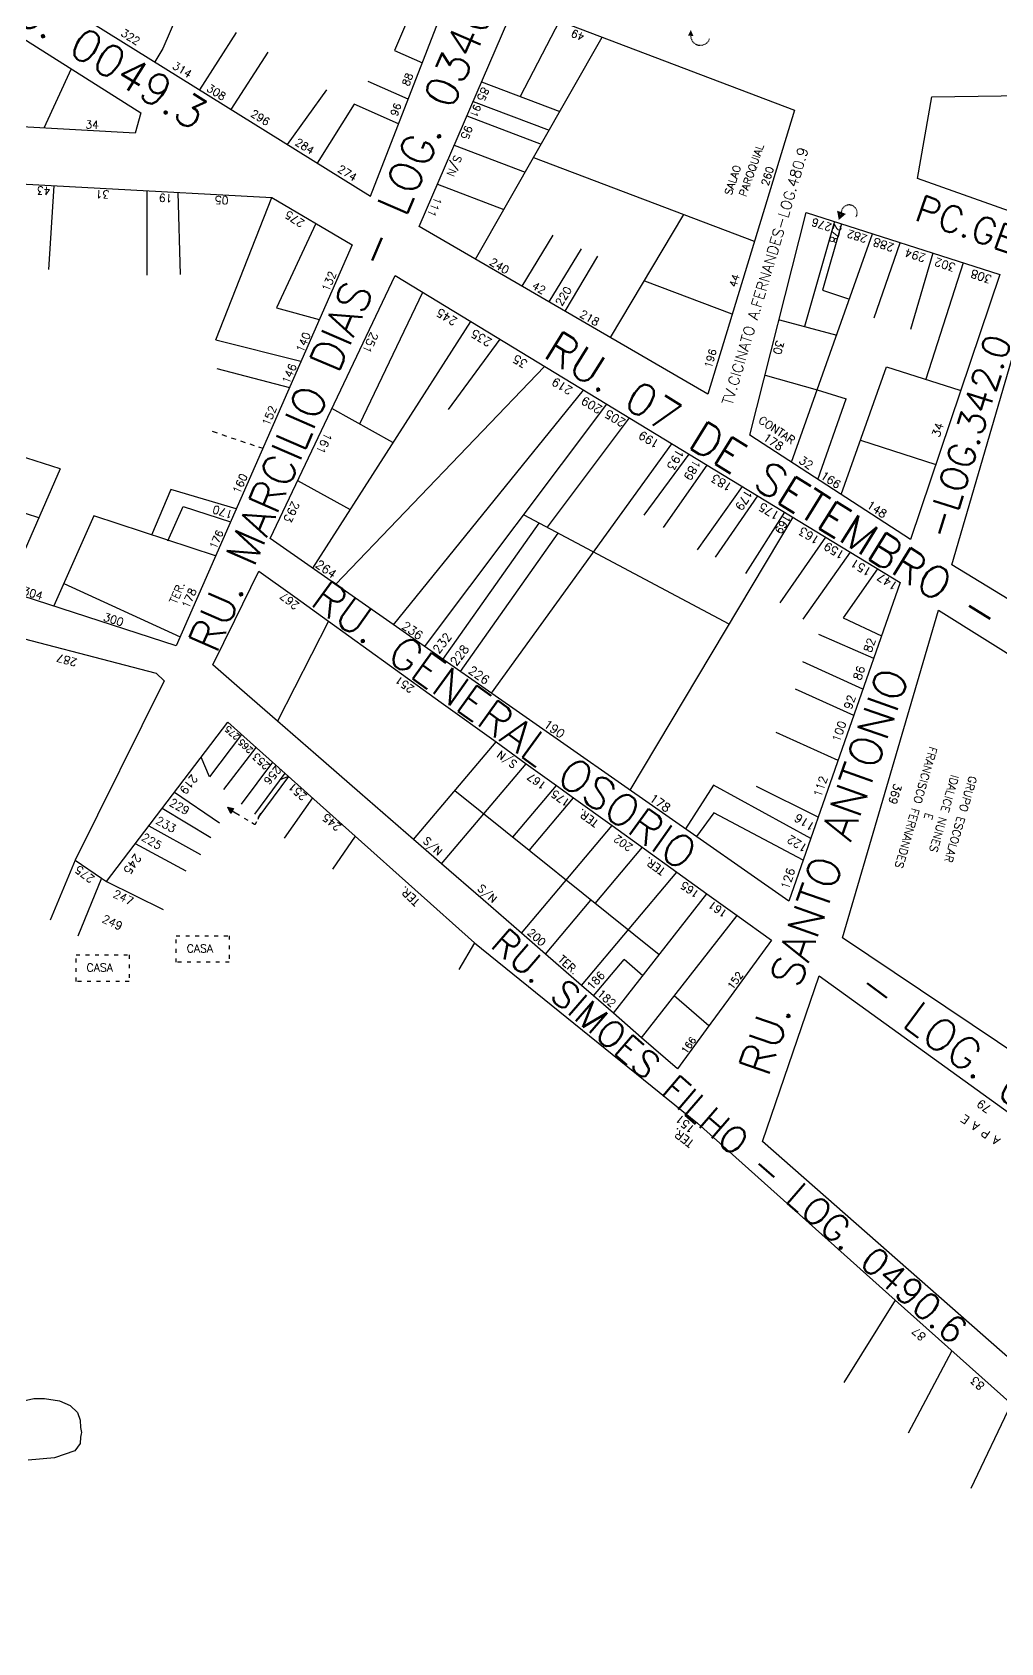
# Model space of a CAD drawing. Extents: x 714896 to 749292, y 8417558 to 8447149.
# Drawn here: x 739277.6 to 739460.3, y 8425703.9 to 8426007.8 of the extents above; entities that cross this region are included whole.
import ezdxf

# ---------------------------------------------------------------- set-up
doc = ezdxf.new("R2010")
doc.units = 0
doc.header["$MEASUREMENT"] = 0
doc.linetypes.add('ACAD_ISO03W100', pattern=[30, 12, -18])
for name, color, linetype in [('LOTE', 7, 'CONTINUOUS'), ('NUM-PORTA', 7, 'CONTINUOUS'), ('QUADRA', 6, 'CONTINUOUS'), ('REFERENCIA', 7, 'CONTINUOUS'), ('TEXTO', 7, 'CONTINUOUS'), ('TEXTODERUA', 3, 'CONTINUOUS')]:
    doc.layers.add(name, color=color, linetype=linetype)
doc.styles.add('ROMANS', font='ROMANS.SHX', dxfattribs={"height": 1.5})

msp = doc.modelspace()

# ---------------------------------------------------------------- hatches: boundary and pattern name
at = {"layer": 'LOTE'}
msp.add_hatch(color=7, dxfattribs=at).paths.add_polyline_path([(739315.5, 8425861.3), (739314.43, 8425861.55), (739315.03, 8425860.36), (739315.28, 8425860.85)])

# ---------------------------------------------------------------- linework, layer by layer
at = {"layer": 'LOTE', "color": 7}
for p, q in [((739314.93, 8426034.36, 515.49), (739302.22, 8426004.72, 516.05)), ((739352.51, 8426019.69, 515.49), (739345.88, 8426004.34, 516.51)), ((739377.06, 8426009.9, 520.74), (739369.61, 8425995.63, 519.78)), ((739316.06, 8426007.7, 516.13), (739309.11, 8425996.9, 516.04)), ((739361.21, 8425964.96, 514.7), (739385.07, 8426006.86, 520.75)), ((739302.22, 8426004.72, 516.05), (739300.66, 8426002.16, 516.04)), ((739322, 8426004.01, 516.13), (739315.05, 8425993.21, 516.04)), ((739345.88, 8426004.34, 516.51), (739351.16, 8426002, 516.96)), ((739284.89, 8426000.86, 518.04), (739279.77, 8425989.68, 516.06)), ((739348.49, 8425995.12, 516.96), (739340.95, 8425998.48, 516.45)), ((739362.31, 8425998.4, 520.39), (739377.07, 8425992.8, 519.93)), ((739333.07, 8425996.88, 516.28), (739325.64, 8425986.62, 516.04)), ((739360.73, 8425994.73, 520.39), (739375.06, 8425989.29, 519.94)), ((739338.27, 8425994.2, 516.33), (739331.32, 8425983.08, 516.04)), ((739346.67, 8425990.46, 516.96), (739338.27, 8425994.2, 516.39)), ((739359.54, 8425991.97, 520.39), (739373.56, 8425986.65, 519.95)), ((739357.17, 8425986.46, 520.39), (739370.56, 8425981.38, 519.97)), ((739372.14, 8425984.16), (739413.76, 8425968.37)), ((739280.68, 8425963.01, 516.09), (739281.69, 8425978.79, 515.26)), ((739299.21, 8425961.97, 516.63), (739299.26, 8425977.84, 515.26)), ((739305.55, 8425962.09, 516.86), (739305.08, 8425977.52, 515.26)), ((739312.2, 8425949.77, 517.13), (739322.77, 8425976.56, 517.62)), ((739354, 8425979.12, 520.39), (739366.56, 8425974.35, 520)), ((739386.69, 8425950.16, 514.7), (739400.52, 8425973.39, 521.98)), ((739331.05, 8425971.67, 519.98), (739323.67, 8425955.79, 517.73)), ((739428.94, 8425972.04, 521.39), (739423.25, 8425952.27, 524.96)), ((739430.27, 8425971.61, 521.39), (739426.68, 8425959.12, 521.39)), ((739369.97, 8425959.87, 514.7), (739375.85, 8425969.5, 517.86)), ((739420.79, 8425926.67, 526.37), (739436.11, 8425969.74, 521.39)), ((739436.4, 8425953.89, 522.97), (739441.33, 8425968.06, 521.39)), ((739375.12, 8425956.88, 514.7), (739381.16, 8425966.9, 517.88)), ((739378.08, 8425955.16, 514.7), (739384.27, 8425965.54, 517.95)), ((739447.45, 8425966.09, 521.39), (739443.26, 8425951.69, 522.33)), ((739453.22, 8425964.24, 521.39), (739446.13, 8425942.3, 521.66)), ((739351.22, 8425958.69, 517.32), (739339.32, 8425933.86, 515.02)), ((739393.07, 8425960.88), (739409.53, 8425954.64)), ((739426.68, 8425959.12, 521.39), (739431.73, 8425957.41, 520.26)), ((739323.67, 8425955.79, 517.73), (739331.7, 8425953.59, 518.44)), ((739360.25, 8425953.2, 517.32), (739330.41, 8425906.65, 514.56)), ((739418.55, 8425953.51, 526.37), (739429.36, 8425950.65, 523.99)), ((739312.2, 8425949.77, 517.12), (739328.26, 8425945.73, 518.44)), ((739365.76, 8425949.86, 517.32), (739356.05, 8425936.61, 515.83)), ((739312.39, 8425944.32, 517.09), (739326.1, 8425940.76, 518.44)), ((739374.18, 8425944.74, 517.32), (739334.76, 8425903.61, 514.56)), ((739415.87, 8425943.09, 526.37), (739425.63, 8425940.32, 524.58)), ((739430.21, 8425920.53, 526.37), (739438.71, 8425944.67, 519.39)), ((739345.72, 8425895.95, 514.56), (739381.57, 8425940.25, 517.32)), ((739425.63, 8425940.32, 524.58), (739431.1, 8425938.63, 523.95)), ((739345.62, 8425930.37, 515.58), (739334.1, 8425936.76, 514.56)), ((739351.59, 8425891.85, 514.56), (739385.94, 8425937.6, 517.32)), ((739425.8, 8425923.41, 526.37), (739431.1, 8425938.63, 524.67)), ((739390.17, 8425935.02, 517.32), (739374.74, 8425914.38, 515.46)), ((739364.18, 8425883.06, 514.56), (739398.25, 8425930.12, 517.32)), ((739401.46, 8425928.17, 517.32), (739392.97, 8425916.65, 516.32)), ((739282.83, 8425925.38), (739272.83, 8425902.42)), ((739404.82, 8425926.12, 517.32), (739396.57, 8425914.34, 516.33)), ((739327.63, 8425923.19, 514.56), (739337.52, 8425917.75, 514.95)), ((739411.52, 8425922.05, 517.32), (739403.03, 8425910.13, 516.34)), ((739303.73, 8425921.48, 516.67), (739300.03, 8425912.87, 516.23)), ((739316.05, 8425917.87, 518.44), (739303.73, 8425921.48, 516.67)), ((739414.4, 8425920.31, 517.32), (739406.4, 8425908.72, 516.37)), ((739289.19, 8425916.51, 515.65), (739281.62, 8425899.57, 512.72)), ((739312.15, 8425908.96, 518.44), (739289.19, 8425916.51, 515.65)), ((739303.16, 8425911.84, 516.51), (739306.04, 8425918.27, 516.85)), ((739306.04, 8425918.27, 516.85), (739314.97, 8425915.39, 518.44)), ((739370.28, 8425916.75, 515.78), (739409.01, 8425896.18, 516.06)), ((739421.05, 8425916.26, 517.32), (739390.31, 8425864.81, 514.56)), ((739419.51, 8425917.2, 517.32), (739412.16, 8425905.66, 516.39)), ((739355.04, 8425889.43, 514.56), (739373.22, 8425915.18, 516.12)), ((739358.33, 8425887.14, 514.56), (739376.79, 8425913.29, 516.14)), ((739427.2, 8425912.52, 517.32), (739418.59, 8425900.12, 516.34)), ((739431.85, 8425909.7, 517.32), (739422.95, 8425897.06, 516.32)), ((739437.06, 8425906.53, 517.32), (739430.57, 8425897.29, 516.41)), ((739283.49, 8425903.77, 513.99), (739305.47, 8425893.71, 518.44)), ((739430.57, 8425897.29, 516.41), (739437.8, 8425893.88, 516.2)), ((739436.32, 8425889.65, 516.2), (739425.98, 8425894.13, 516.29)), ((739434.3, 8425883.85, 516.2), (739422.98, 8425889.01, 516.15)), ((739432.55, 8425878.84, 516.2), (739421.58, 8425883.84, 516.05)), ((739317.04, 8425875.27, -0.14), (739310.99, 8425867.27, -0.27)), ((739429.59, 8425870.38, 516.2), (739417.9, 8425875.67, 515.88)), ((739310.99, 8425867.27, -0.27), (739309.43, 8425870.99, -0.14)), ((739319.77, 8425872.83, -0.14), (739313.62, 8425864.91, -0.31)), ((739322.86, 8425870.07, -0.14), (739317, 8425862.14, -0.33)), ((739325.2, 8425867.97, -0.14), (739319.51, 8425860.26, -0.34)), ((739325.88, 8425867.36, -0.14), (739324.25, 8425866.75, -0.28)), ((739304.42, 8425864.43, -0.14), (739312.9, 8425858.62, -0.24)), ((739406.12, 8425865.74, 515.32), (739400.81, 8425857.47, 514.56)), ((739424.45, 8425855.66, 516.2), (739406.12, 8425865.74, 515.32)), ((739425.86, 8425859.68, 516.2), (739414.19, 8425865.47, 515.61)), ((739302.08, 8425861.36, -0.14), (739311.26, 8425855.83, -0.23)), ((739314.43, 8425861.55, -0.28), (739315.5, 8425861.3, -0.29)), ((739315.03, 8425860.36, -0.27), (739314.43, 8425861.55, -0.28)), ((739315.28, 8425860.85, -0.28), (739315.03, 8425860.36, -0.27)), ((739315.5, 8425861.3, -0.29), (739315.28, 8425860.85, -0.28)), ((739330.42, 8425863.31, -0.14), (739325.11, 8425855.71, -0.35)), ((739299.55, 8425858.05, -0.14), (739309.29, 8425852.63, -0.21)), ((739319.59, 8425858.28, -0.31), (739319.51, 8425858.33, -0.31)), ((739319.63, 8425858.35, -0.31), (739319.59, 8425858.28, -0.31)), ((739406.13, 8425860.48, 515.1), (739402.88, 8425856.03, 514.56)), ((739423.02, 8425851.55, 516.2), (739406.13, 8425860.48, 515.1)), ((739338.46, 8425856.12, -0.14), (739334.18, 8425849.88, -0.37)), ((739297, 8425854.7, -0.14), (739306.56, 8425849.58, -0.2)), ((739285.66, 8425851.56, -0.19), (739280.91, 8425840.28, -0.19)), ((739290.62, 8425848.19, -0.14), (739286.14, 8425837.23, -0.19)), ((739291.55, 8425847.56, -0.14), (739302.23, 8425842.29, -0.19)), ((739361.03, 8425835.96, -0.45), (739358.03, 8425830.93, -0.36)), ((739440.36, 8425768.54, -11.01), (739430.66, 8425753.06, -4.95)), ((739451.07, 8425758.98, -11.38), (739442.82, 8425743.46, -4.67)), ((739462.24, 8425749.03, -11.71), (739454.62, 8425733.04, -4.4))]:
    msp.add_line(p, q, dxfattribs=at)
at = {"layer": 'LOTE', "color": 7, "ltscale": 0.1}
for p, q in [((739311.52, 8425932.52, 517.21), (739312.42, 8425932.21, 517.27)), ((739313.32, 8425931.89, 517.35), (739314.22, 8425931.59, 517.42)), ((739315.11, 8425931.28, 517.51), (739315.99, 8425930.98, 517.6)), ((739316.87, 8425930.68, 517.7), (739317.73, 8425930.39, 517.82)), ((739318.59, 8425930.1, 517.95), (739319.43, 8425929.82, 518.09)), ((739320.25, 8425929.55, 518.25), (739321.06, 8425929.29, 518.44)), ((739325.88, 8425867.36, -0.14), (739320.11, 8425859.59, -0.58)), ((739316.69, 8425860.01, -0.29), (739315.28, 8425860.85, -0.28)), ((739318.27, 8425859.07, -0.3), (739317.62, 8425859.45, -0.29)), ((739319.51, 8425858.33, -0.31), (739318.99, 8425858.64, -0.3)), ((739319.85, 8425858.78, -0.32), (739319.63, 8425858.35, -0.31)), ((739320.34, 8425859.73, -0.35), (739320.1, 8425859.26, -0.33)), ((739320.28, 8425859.75, -0.51), (739320.67, 8425860.36, -0.44)), ((739320.68, 8425860.36, -0.39), (739320.53, 8425860.09, -0.37))]:
    msp.add_line(p, q, dxfattribs=at)
at = {"layer": 'LOTE', "ltscale": 0.1}
msp.add_lwpolyline([(739401.78, 8426007.09, 1.03, 0, 0), (739401.82, 8426008.19, 0, 0, 0)], format="xyseb", dxfattribs=at)
at = {"layer": 'LOTE', "color": 7, "const_width": 0.488}
msp.add_lwpolyline([(739429.73, 8425973.72), (739429.9, 8425972.81), (739430.6, 8425973.41)], close=True, dxfattribs=at)
at = {"layer": 'LOTE', "color": 7, "linetype": 'ACAD_ISO03W100', "ltscale": 0.002, "flags": 128}
msp.add_lwpolyline([(739433.03, 8425972.97), (739433.13, 8425973.21), (739433.21, 8425973.63), (739433.19, 8425973.92), (739433.1, 8425974.24), (739432.93, 8425974.56), (739432.74, 8425974.77), (739432.49, 8425974.97), (739432.17, 8425975.12), (739431.8, 8425975.19), (739431.46, 8425975.17), (739431.16, 8425975.09), (739430.92, 8425974.97), (739430.64, 8425974.75), (739430.44, 8425974.5), (739430.28, 8425974.18), (739430.21, 8425973.88), (739430.2, 8425973.55)], dxfattribs=at)
at = {"layer": 'LOTE', "color": 7, "linetype": 'CONTINUOUS', "flags": 128}
for points in [[(739438.71, 8425944.67), (739452.6, 8425940.23)], [(739433.83, 8425930.79), (739448.04, 8425926.25)], [(739282.83, 8425925.38), (739274.98, 8425927.93)], [(739278.82, 8425916.17), (739271.85, 8425918.43)], [(739333.46, 8425896.66), (739323.83, 8425877.79)]]:
    msp.add_lwpolyline(points, dxfattribs=at)
at = {"layer": 'LOTE', "color": 7, "linetype": 'CONTINUOUS', "elevation": 512.94, "flags": 128}
for points in [[(739349.5, 8425855.5), (739365.1, 8425873.87)], [(739354.78, 8425850.9), (739370.77, 8425869.78)], [(739395.85, 8425833.72), (739357.28, 8425864.66)], [(739368.21, 8425855.89), (739376.45, 8425865.69)], [(739371.33, 8425853.39), (739379.7, 8425863.35)], [(739369.88, 8425837.79), (739387, 8425858.09)], [(739383.77, 8425843.41), (739392.68, 8425854)], [(739381.2, 8425827.95), (739399.17, 8425849.32)], [(739374.4, 8425833.84), (739382.98, 8425844.05)], [(739387.23, 8425822.69), (739404.85, 8425845.23)], [(739392.5, 8425818.09), (739410.54, 8425841.13)], [(739383.46, 8425825.97), (739389.25, 8425832.86)], [(739392.77, 8425829.77), (739389.25, 8425832.86)], [(739405.23, 8425820.31), (739398.69, 8425825.99)]]:
    msp.add_lwpolyline(points, dxfattribs=at)
at = {"layer": 'LOTE', "color": 7, "linetype": 'ACAD_ISO03W100', "ltscale": 0.06}
for points in [[(739304.71, 8425837.31), (739314.71, 8425837.31), (739314.71, 8425832.31), (739304.71, 8425832.31), (739304.71, 8425837.31)], [(739285.82, 8425833.7), (739295.82, 8425833.7), (739295.82, 8425828.7), (739285.82, 8425828.7), (739285.82, 8425833.7)]]:
    msp.add_lwpolyline(points, dxfattribs=at)
at = {"layer": 'LOTE', "linetype": 'ACAD_ISO03W100', "ltscale": 0.002}
msp.add_arc((739403.63, 8426007.15), 1.85, 176.4796, 339.3498, dxfattribs=at)
at = {"layer": 'QUADRA', "color": 6, "linetype": 'CONTINUOUS'}
msp.add_lwpolyline([(739357.3, 8426017.82), (739191.22, 8426082.59), (739183.49, 8426075.09), (739341.38, 8425976.82), (739357.3, 8426017.82)], close=True, dxfattribs=at)
msp.add_lwpolyline([(739008.07, 8425573.68), (738677.73, 8425966.82), (738677.76, 8425966.88), (738730.53, 8426075.86), (738837.22, 8426037.83), (738836.72, 8426035.89), (738916.99, 8426012.66), (739062.85, 8425963.45), (739091.37, 8425953.83), (739262.38, 8425896.9), (739267.08, 8425895.67), (739300.95, 8425886.84), (739302.42, 8425885.43), (739285.66, 8425851.56), (739290.62, 8425848.19), (739291.55, 8425847.56), (739314.45, 8425877.58), (739338.46, 8425856.12), (739361.03, 8425835.96), (739403.08, 8425801.97), (739440.36, 8425768.54), (739503.44, 8425712.31), (739532, 8425700.01)], dxfattribs=at)
at = {"layer": 'QUADRA', "color": 6}
for points in [[(739197.15, 8426056.41), (739298.02, 8425992.54), (739297, 8425988.72), (739157.36, 8425996.52), (739197.15, 8426056.41)], [(739368.65, 8426013.09), (739421.37, 8425993.08), (739405.03, 8425939.5), (739350.55, 8425971.13), (739368.65, 8426013.09)], [(739447.27, 8425995.59), (739469.09, 8425995.92), (739463.89, 8425973.31), (739444.56, 8425980.17), (739447.27, 8425995.59)], [(739160.77, 8425985.4), (739322.77, 8425976.56), (739337.89, 8425967.64), (739304.72, 8425891.99), (739157.4, 8425939.8), (739160.77, 8425985.4)], [(739423.57, 8425973.76), (739460.12, 8425962.05), (739443.25, 8425912.05), (739412.97, 8425931.76), (739423.57, 8425973.76)], [(739346.05, 8425961.88), (739441.32, 8425903.95), (739420.32, 8425843.83), (739322.42, 8425912.23), (739346.05, 8425961.88)], [(739466.15, 8425958.97), (739581.9, 8425918.77), (739556.51, 8425843), (739451.06, 8425907.32), (739466.15, 8425958.97)], [(739448.53, 8425898.72), (739507.74, 8425861.72), (739474.37, 8425807.45), (739430.41, 8425836.93), (739448.53, 8425898.72)], [(739426.06, 8425829.76), (739490.65, 8425783.17), (739470.42, 8425750.11), (739415.34, 8425798.51), (739426.06, 8425829.76)]]:
    msp.add_lwpolyline(points, close=True, dxfattribs=at)
at = {"layer": 'QUADRA', "color": 6, "linetype": 'CONTINUOUS', "elevation": 512.94}
msp.add_lwpolyline([(739404.74, 8425819.63), (739399.31, 8425812.2), (739392.5, 8425818.09), (739387.23, 8425822.69), (739383.46, 8425825.97), (739381.2, 8425827.95), (739374.4, 8425833.84), (739369.88, 8425837.79), (739362.63, 8425844.09), (739354.78, 8425850.9), (739349.5, 8425855.5), (739339.39, 8425864.29), (739331.08, 8425871.51), (739323.83, 8425877.79), (739316.67, 8425884.05), (739311.62, 8425888.43), (739315.77, 8425896.84), (739320.34, 8425906.12), (739327.11, 8425901.24), (739333.46, 8425896.66), (739344.98, 8425888.36), (739354.71, 8425881.35), (739365.1, 8425873.87), (739370.78, 8425869.77), (739376.45, 8425865.69), (739379.7, 8425863.35), (739387, 8425858.09), (739399.17, 8425849.32), (739404.86, 8425845.22), (739410.54, 8425841.13), (739417.02, 8425836.46), (739412.94, 8425830.87), (739408.9, 8425825.34), (739404.74, 8425819.63)], close=True, dxfattribs=at)
at = {"layer": 'REFERENCIA', "linetype": 'CONTINUOUS', "elevation": 505.88}
msp.add_lwpolyline([(739274.54, 8425749.29), (739277.84, 8425750.04), (739279.89, 8425750.03), (739282.72, 8425749.58), (739284.72, 8425748.7), (739286.09, 8425747.39), (739286.61, 8425745.92), (739286.69, 8425744.52), (739286.83, 8425743.6), (739286.77, 8425743.34), (739286.73, 8425743.04), (739286.69, 8425742.7), (739286.69, 8425742.7), (739286.62, 8425741.56), (739285.57, 8425740.14), (739281.74, 8425738.81), (739276.78, 8425738.41)], dxfattribs=at)

# ---------------------------------------------------------------- texts
at = {"layer": 'NUM-PORTA', "color": 7, "style": 'ROMANS'}
for s, height, rotation, p in [('322', 1.465, 327.9875, (739294.13, 8426007.25)), ('49', 1.452, 158.2937, (739381.91, 8426007.45)), ('314', 1.464, 327.9587, (739303.87, 8426001.07)), ('308', 1.464, 327.9247, (739310.32, 8425996.82)), ('88', 1.408, 69.1325, (739348.6, 8425997.48)), ('85', 1.5, 245.6339, (739362.47, 8425997.57)), ('296', 1.463, 327.9386, (739318.61, 8425992.03)), ('96', 1.408, 69.1325, (739346.4, 8425991.81)), ('91', 1.4, 247.2113, (739361, 8425994.29)), ('34', 1.466, 357.3551, (739287.57, 8425989.66)), ('95', 1.5, 247.2812, (739359.33, 8425990.33)), ('284', 1.463, 327.8956, (739326.98, 8425986.64)), ('274', 1.46, 327.6954, (739335.03, 8425981.59)), ('S/N', 1.5, 247.2812, (739357.28, 8425984.74)), ('260', 1.415, 72.7423, (739416.42, 8425978.69)), ('43', 1.5, 177.0938, (739281.06, 8425978.56)), ('31', 1.5, 177.2977, (739292.14, 8425977.89)), ('19', 1.5, 177.4352, (739304.05, 8425977.18)), ('05', 1.5, 178.3609, (739314.61, 8425976.8)), ('275', 1.5, 146.8466, (739329.09, 8425972.09)), ('111', 1.5, 247.2812, (739353.52, 8425976.88)), ('276', 1.5, 161.9317, (739428.57, 8425971.57)), ('278', 1.4, 252.9966, (739428.96, 8425971.68)), ('282', 1.5, 162.0191, (739435.26, 8425969.39)), ('288', 1.551, 162.0375, (739440.32, 8425967.78)), ('240', 1.488, 328.9553, (739363.69, 8425964.03)), ('294', 1.551, 162.0166, (739446.29, 8425965.81)), ('302', 1.551, 161.9688, (739451.9, 8425964.03)), ('132', 1.5, 67.0692, (739333.5, 8425958.72)), ('44', 1.416, 72.7736, (739410.36, 8425959.53)), ('308', 1.551, 161.3029, (739458.73, 8425961.77)), ('42', 1.487, 329.4008, (739371.68, 8425959.54)), ('220', 1.487, 58.3451, (739377.42, 8425955.97)), ('245', 1.585, 148.3313, (739357.92, 8425953.65)), ('218', 1.488, 329.457, (739380.7, 8425954.2)), ('140', 1.5, 67.0989, (739328.66, 8425947.23)), ('251', 1.58, 244.7956, (739341.5, 8425951.38)), ('235', 1.585, 148.3313, (739364.45, 8425949.68)), ('30', 1.547, 255.1409, (739417.98, 8425949.78)), ('35', 1.585, 148.5115, (739371.17, 8425945.62)), ('196', 1.422, 73.7351, (739405.69, 8425944.27)), ('146', 1.5, 66.8625, (739325.98, 8425941.29)), ('219', 1.585, 148.5727, (739379.69, 8425940.6)), ('152', 1.5, 66.5546, (739322.21, 8425933.36)), ('209', 1.585, 148.5599, (739385.25, 8425937.04)), ('205', 1.585, 148.593, (739389.69, 8425934.54)), ('34', 1.552, 71.4143, (739448.71, 8425931.25)), ('161', 1.582, 245.0642, (739332.8, 8425932.4)), ('199', 1.585, 148.5821, (739396.07, 8425930.52)), ('178', 1.545, 326.5315, (739415.3, 8425930.93)), ('193', 1.585, 239.9726, (739399.26, 8425929.32)), ('32', 1.544, 326.7459, (739422.05, 8425926.65)), ('189', 1.585, 239.9641, (739402.42, 8425927.33)), ('166', 1.544, 326.8066, (739426.13, 8425923.75)), ('160', 1.5, 66.5863, (739316.7, 8425920.55)), ('183', 1.585, 148.4343, (739409.79, 8425922.37)), ('293', 1.582, 245.0642, (739326.64, 8425919.46)), ('179', 1.585, 239.3203, (739412.18, 8425921.66)), ('175', 1.584, 148.6889, (739418.74, 8425917)), ('148', 1.544, 326.7631, (739434.83, 8425918.2)), ('170', 1.516, 162.6056, (739315.59, 8425917.4)), ('169', 1.479, 238.2273, (739419.56, 8425916.95)), ('176', 1.4, 66.4715, (739312.24, 8425910.15)), ('163', 1.584, 148.6648, (739426.32, 8425912.4)), ('159', 1.584, 148.635, (739431.01, 8425909.58)), ('264', 1.621, 324.777, (739330.82, 8425907.03)), ('151', 1.582, 148.4856, (739436.1, 8425906.39)), ('147', 1.566, 146.8411, (739441.03, 8425903.69)), ('304', 1.5, 342.1158, (739275.6, 8425901.79)), ('178', 1.5, 66.5511, (739307.09, 8425898.94)), ('267', 1.5, 140.7744, (739328.08, 8425899.85)), ('300', 1.5, 342.1158, (739290.83, 8425896.85)), ('236', 1.622, 325.0544, (739347.11, 8425895.43)), ('232', 1.622, 52.1778, (739354.26, 8425890.39)), ('228', 1.622, 52.1778, (739357.55, 8425888.1)), ('82', 1.559, 71.0545, (739435.84, 8425890.63)), ('287', 1.494, 164.1899, (739286.14, 8425889.52)), ('251', 1.466, 143.9124, (739349.78, 8425884.18)), ('226', 1.622, 325.0436, (739359.67, 8425887.02)), ('86', 1.559, 71.0435, (739433.88, 8425885.38)), ('92', 1.559, 71.0094, (739432.1, 8425879.89)), ('275', 1.184, 138.8524, (739316.82, 8425875.03)), ('190', 1.623, 324.9996, (739373.89, 8425876.87)), ('100', 1.559, 71.016, (739429.89, 8425873.73)), ('265', 1.181, 135.9221, (739319.3, 8425872.45)), ('253', 1.377, 136.5482, (739322.5, 8425869.51)), ('S/N', 1.465, 144.0581, (739369.19, 8425869.98)), ('219', 1.557, 232.0013, (739307.72, 8425867.92)), ('256', 1.469, 230.002, (739323.55, 8425869.5)), ('167', 1.465, 144.0581, (739374.69, 8425865.97)), ('112', 1.56, 71.0303, (739426.36, 8425863.33)), ('251', 1.474, 137.3263, (739329.52, 8425863.75)), ('175', 1.465, 144.0581, (739379.2, 8425862.72)), ('369', 1.529, 253.5292, (739440.19, 8425866.16)), ('229', 1.525, 329.5106, (739303.27, 8425862.02)), ('178', 1.622, 325.0947, (739393.84, 8425862.9)), ('233', 1.529, 331.016, (739300.7, 8425858.59)), ('245', 1.478, 139.8991, (739336, 8425858.04)), ('116', 1.557, 147.9868, (739425.4, 8425858.32)), ('225', 1.533, 330.4402, (739298.03, 8425855.44)), ('S/N', 1.465, 318.2759, (739351.13, 8425855.03)), ('202', 1.465, 144.0581, (739391, 8425854.27)), ('122', 1.557, 147.9928, (739424, 8425854.27)), ('245', 1.563, 234.6166, (739297.01, 8425852.92)), ('275', 1.522, 142.6961, (739289.49, 8425848.33)), ('126', 1.577, 71.972, (739420.26, 8425845.93)), ('247', 1.536, 334.7295, (739292.64, 8425844.68)), ('S/N', 1.465, 318.2759, (739361.43, 8425846.07)), ('165', 1.465, 144.0581, (739403.59, 8425845.48)), ('161', 1.46, 143.796, (739408.87, 8425841.78)), ('249', 1.536, 334.7295, (739290.57, 8425839.99)), ('200', 1.465, 318.2759, (739370.84, 8425837.73)), ('186', 1.486, 47.0054, (739383.14, 8425826.97)), ('152', 1.377, 54.0845, (739409.7, 8425827.05)), ('182', 1.486, 318.7184, (739384.02, 8425826.22)), ('166', 1.293, 54.5575, (739400.97, 8425814.94)), ('79', 1.573, 144.5448, (739458.69, 8425804.99)), ('151', 1.523, 138.1308, (739402.73, 8425801.03)), ('87', 1.513, 137.8609, (739446.32, 8425761.89)), ('83', 1.508, 137.702, (739457.36, 8425752.56))]:
    msp.add_text(s, height=height, rotation=rotation, dxfattribs=at).set_placement(p)
at = {"layer": 'TEXTO', "style": 'ROMANS'}
for s, height, rotation, p in [('PAROQUIAL', 1.426, 70.7438, (739412.22, 8425976.62)), ('SALAO', 1.429, 71.5186, (739409.47, 8425976.89)), ('CONTAR', 1.5, 326.5315, (739414.43, 8425934.22)), ('TER.', 1.5, 67.0258, (739304.75, 8425899.77)), ('FRANCISCO FERNANDES', 1.5101, 253.9353, (739446.87, 8425873.15)), ('IDALICE NUNES', 1.5101, 253.9353, (739450.96, 8425867.82)), ('GRUPO ESCOLAR', 1.5064, 253.7555, (739454.36, 8425867.59)), ('E', 1.51, 254.1227, (739446.12, 8425860.63)), ('TER.', 1.482, 136.3315, (739350.82, 8425843.89)), ('CASA', 1.511, 0.177, (739306.69, 8425834.16)), ('CASA', 1.511, 0.177, (739287.8, 8425830.56)), ('A P A E', 1.562, 145.5403, (739460.33, 8425798.98)), ('TER.', 1.554, 141.8006, (739402.54, 8425798.46))]:
    msp.add_text(s, height=height, rotation=rotation, dxfattribs=at).set_placement(p)
at = {"layer": 'TEXTO', "color": 7, "style": 'ROMANS'}
for rotation, p in [(144.0581, (739384.55, 8425858.92)), (144.0581, (739397.14, 8425849.84)), (318.2759, (739376.67, 8425832.66))]:
    msp.add_text('TER.', height=1.465, rotation=rotation, dxfattribs=at).set_placement(p)
at = {"layer": 'TEXTODERUA', "style": 'ROMANS'}
for s, height, rotation, p in [('RU. 07 DE SETEMBRO - LOG. 0049.3', 6, 328.1463, (739177.67, 8426070.03)), ('RU. MARCILIO DIAS - LOG. 0340.3', 6, 66.616, (739312.31, 8425890.3)), ('TV.CICINATO A.FERNANDES-LOG.480.9', 2, 73.3926, (739409.59, 8425937.26)), ('PC.GETULIO VARGAS-LOG.405.1', 5, 340.7275, (739443.75, 8425972.44)), ('RU. 07 DE SETEMBRO - LOG. 0049.3', 6, 328.1463, (739373.7, 8425946.63)), ('-LOG.342.0', 5, 72.516, (739450.44, 8425911.72)), ('RU. GENERAL OSORIO ', 6, 324.3059, (739329.75, 8425899.9)), ('RU. SANTO ANTONIO', 6, 70.6515, (739416.4, 8425810.46)), ('RU. SIMOES FILHO - LOG. 0490.6', 5, 319.2272, (739363.75, 8425835.35)), ('- LOG. 0546.5', 6, 323.5328, (739432.74, 8425826.9))]:
    msp.add_text(s, height=height, rotation=rotation, dxfattribs=at).set_placement(p)

doc.saveas('drawing.dxf')
